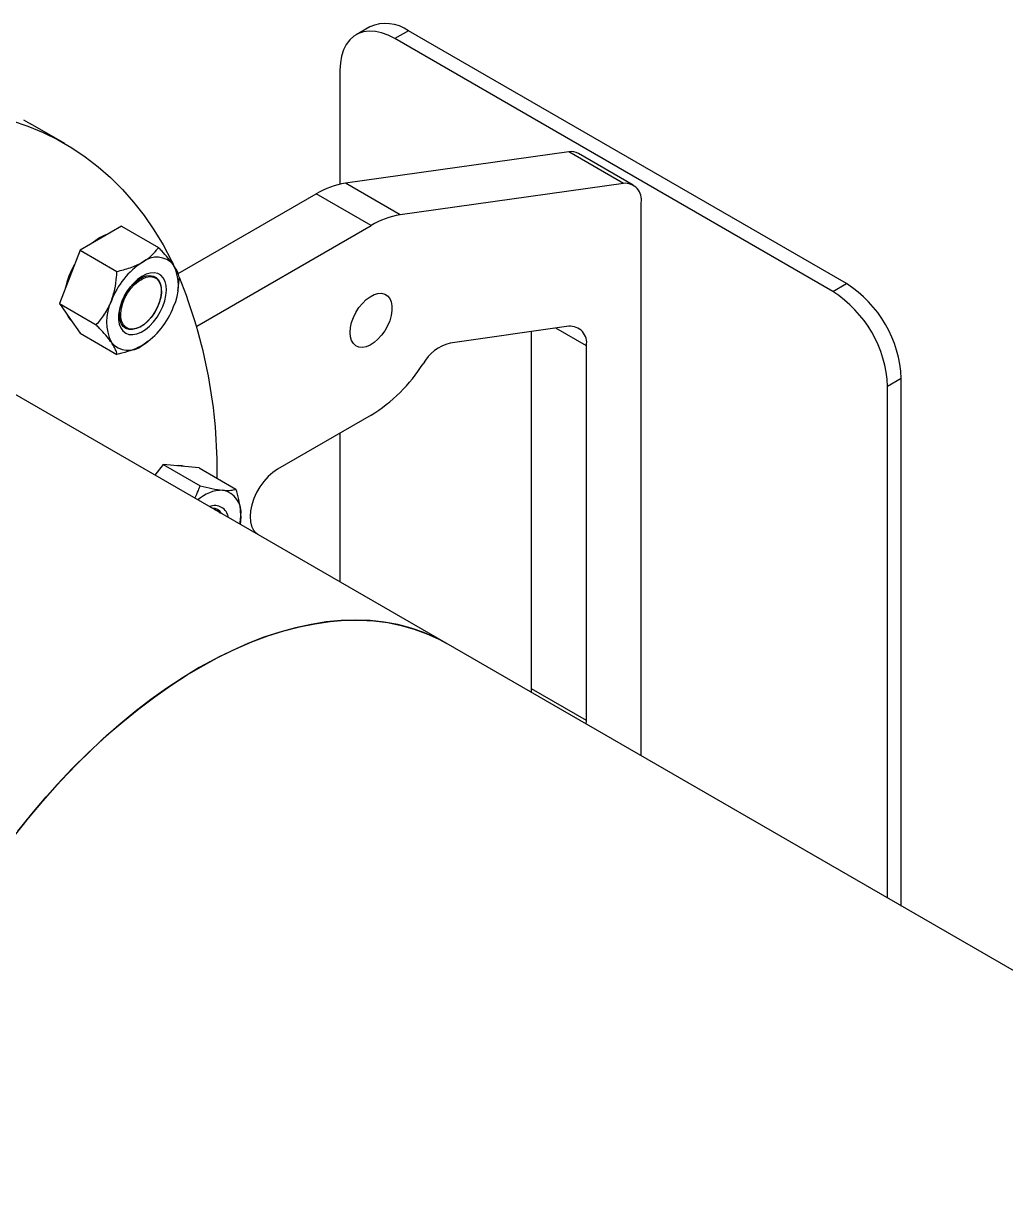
# Model space of a CAD drawing. Header units: inches. Extents: x 0.9 to 37.1, y -8.4 to 11.7.
# Drawn here: x 14.882 to 15.014, y 3.5828 to 3.741 of the extents above; entities that cross this region are included whole.
import ezdxf

# ---------------------------------------------------------------- set-up
doc = ezdxf.new("R2010")
doc.units = ezdxf.units.IN
doc.header["$MEASUREMENT"] = 0

msp = doc.modelspace()

# ---------------------------------------------------------------- linework, layer by layer
at = {"color": 7, "linetype": 'Continuous', "lineweight": 25}
for p, q in [((14.92852484363923, 3.740540367797866), (14.92668341972989, 3.739477336402263)), ((14.93373275370505, 3.740024658938544), (14.93189132979571, 3.738961627542941)), ((14.99081689489459, 3.704944622883661), (14.93189132979571, 3.738961627542941)), ((14.99265831880393, 3.706007654279264), (14.93373275370505, 3.740024658938544)), ((14.92452563415835, 3.734708119668207), (14.92452563415835, 3.719383867370119)), ((14.88749615658054, 3.724859787462614), (14.88289259680719, 3.72751736595162)), ((14.95529090498555, 3.723744335329706), (14.92524928283602, 3.719518285710238)), ((14.96265660062291, 3.719492209747297), (14.95529090498555, 3.723744335329706)), ((14.96395806737806, 3.719273001419101), (14.95659237174069, 3.72352512700151)), ((14.90276372104183, 3.707362190347203), (14.92134181800274, 3.718087097436666)), ((14.9287075136401, 3.713834971854257), (14.92134181800274, 3.718087097436666)), ((14.93261497847338, 3.715266160127829), (14.92524928283602, 3.719518285710238)), ((14.96265660062291, 3.719492209747297), (14.93261497847338, 3.715266160127829)), ((14.96503696016383, 3.642509544359037), (14.96503696016383, 3.716888393052073)), ((14.89514903481425, 3.713728911367791), (14.89235933816275, 3.712118453770432)), ((14.89514903481425, 3.713728911367791), (14.90010246513038, 3.71086935691362)), ((14.9052711976436, 3.700305474612927), (14.9287075136401, 3.713834971854257)), ((14.89235933816275, 3.712118453770432), (14.88956964151125, 3.710507996173074)), ((14.88956964151125, 3.710507996173074), (14.8881747931855, 3.706912919600451)), ((14.88956964151125, 3.710507996173074), (14.89452307182737, 3.707648441718902)), ((14.8881747931855, 3.706912919600451), (14.88677994485974, 3.703317843027828)), ((14.90289216178188, 3.706900118963093), (14.90273150520379, 3.705350756412419)), ((14.90271431491673, 3.705075034663655), (14.90275304399886, 3.705348518301752)), ((14.99081689489459, 3.704944622883661), (14.99265831880393, 3.706007654279264)), ((14.90050100983551, 3.704996724880085), (14.90050100983551, 3.70509835692672)), ((14.88677994485974, 3.703317843027828), (14.89173337517587, 3.700458288573658)), ((14.88677994485974, 3.703317843027828), (14.8881747931855, 3.701333224052564)), ((14.8881747931855, 3.701333224052564), (14.88956964151125, 3.699348605077301)), ((14.93880169509766, 3.657654840505047), (14.86661787785153, 3.699325671212666)), ((14.88956964151125, 3.699348605077301), (14.89452307182737, 3.69648905062313)), ((14.89767819215044, 3.700208563456382), (14.8977662033158, 3.700259387738733)), ((14.95529090498555, 3.700269436709774), (14.93933828594368, 3.698025331538092)), ((14.95030556888911, 3.651507596975604), (14.95030556888911, 3.699568133777182)), ((14.95767126452647, 3.69766562001455), (14.95357818713864, 3.700028503295155)), ((14.89873831617313, 3.698251156448514), (14.89880522113116, 3.698303551911228)), ((14.95767126452647, 3.647255471393193), (14.95767126452647, 3.69766562001455)), ((15.00002401444129, 3.693249895239711), (14.99818259053195, 3.692186863844109)), ((15.00002401444129, 3.622311947842589), (15.00002401444129, 3.693249895239711)), ((14.99818259053195, 3.623374979238191), (14.99818259053195, 3.692186863844109)), ((14.9287075136401, 3.688318071482827), (14.91610896566753, 3.681045084548143)), ((14.92452563415835, 3.685903923844591), (14.92452563415835, 3.665896235062292)), ((14.90074727500308, 3.681674946350495), (14.89962072732443, 3.680273531748148)), ((14.90074727500308, 3.681674946350495), (14.9057007053192, 3.678815391896324)), ((14.90316322317213, 3.681458924178241), (14.90074727500308, 3.681674946350495)), ((14.90557917134118, 3.681242902005987), (14.90316322317213, 3.681458924178241)), ((14.90557917134118, 3.681242902005987), (14.91053260165731, 3.678383347551817)), ((14.91109667075356, 3.673848716673686), (14.91117710002558, 3.674789847836788)), ((14.91110225175706, 3.673768345338468), (14.91111154979627, 3.673834003016151)), ((14.91346426324129, 3.672281828571531), (14.9132571463755, 3.672454954421641)), ((15.10821269475693, 3.559855952109613), (14.93880169509766, 3.657654840505047)), ((14.95028320362646, 3.651026706715163), (14.95030556888911, 3.651507596975604)), ((14.95767126452647, 3.647255471393193), (14.95030556888911, 3.651507596975604)), ((14.95764889926382, 3.646774581132752), (14.95767126452647, 3.647255471393193))]:
    msp.add_line(p, q, dxfattribs=at)
at = {"color": 7, "linetype": 'Continuous', "lineweight": 25, "flags": 128}
for points in [[(14.93189132979571, 3.738961627542941), (14.93100349329581, 3.739412149000262), (14.93012860345131, 3.739732069551425), (14.92927941812623, 3.739916724034396), (14.92846832035481, 3.739963419771009), (14.92770713776897, 3.739871475832273), (14.92700697012487, 3.739642232967855), (14.92637802744339, 3.739279034054928), (14.92582948112508, 3.738787175351495), (14.92536933021048, 3.738173829265023), (14.9250042847361, 3.737447939762585), (14.92473966788696, 3.73662009194769), (14.9245793383726, 3.735702357705629), (14.92452563415835, 3.734708119668207)], [(14.88044109367105, 3.727908089667877), (14.88254150868193, 3.72719721143701), (14.88457658372309, 3.726357122107292), (14.88654333204127, 3.725389054625665), (14.8884388671621, 3.724294429764649), (14.89026040712642, 3.723074854037178), (14.89200527857313, 3.721732117338808), (14.89367092066276, 3.720268190320805), (14.89525488883587, 3.718685221497941), (14.89675485840072, 3.716985534095253), (14.89816862794515, 3.715171622638388), (14.89949412256739, 3.713246149292545), (14.90072939692129, 3.711211939955379), (14.90187263807141, 3.709071980109605), (14.90211848772507, 3.708573189660417)], [(14.88193977226792, 3.728046633114671), (14.88289259680719, 3.72751736595162)], [(14.90074802664524, 3.706778821437486), (14.90041547891881, 3.707132374303232), (14.90000392223377, 3.707362981080407), (14.89952658436061, 3.70746322987745), (14.89899880733133, 3.707429898615538), (14.89843755433391, 3.707264058588855), (14.89786086450148, 3.70697104003231), (14.89728727311976, 3.70656026080341), (14.89673521588771, 3.706044923684559), (14.89622243637901, 3.70544159203478), (14.89576541574897, 3.704769657429718), (14.89537884301669, 3.704050716400451), (14.89507514294786, 3.703307876303206), (14.89486407671256, 3.702565012629917), (14.89475242815328, 3.701846001630278), (14.89474378574657, 3.701173952909418), (14.89483842726649, 3.70057046666619), (14.89503331085672, 3.700054939445002), (14.89532217279833, 3.69964394071492), (14.89569572883083, 3.6993506803133), (14.89614197255597, 3.699184583870744), (14.89664656133326, 3.699150989863583), (14.89719327726421, 3.699250978030846), (14.89776454844898, 3.699481334670567), (14.89834201376163, 3.699834655930808), (14.89890711299187, 3.700299585775552), (14.8994416833855, 3.700861180977042), (14.89992854341019, 3.70150139140342), (14.90035204498418, 3.702199640164816), (14.90069857641842, 3.702933484971518), (14.90095699990747, 3.703679339447627), (14.90111900950778, 3.704413231216592), (14.90117939809749, 3.705111572393109), (14.90113622473763, 3.70575191771717), (14.90099087705551, 3.706313685963178), (14.90074802664524, 3.706778821437486)], [(14.90011698583065, 3.706507624574597), (14.90033966398578, 3.70607311475059), (14.90046603969001, 3.705544521755693), (14.90049154539611, 3.70494095031798), (14.90041525926142, 3.704284215081795), (14.9002399384656, 3.703598052169684), (14.89997191955901, 3.70290726129707), (14.89962088944324, 3.702236809445926), (14.89919953526129, 3.701610928493001), (14.89872308585111, 3.701052239406647), (14.89820876133577, 3.700580934666097), (14.89767515074331, 3.700214048452646), (14.89714154015084, 3.699964840989962), (14.8966272156355, 3.699842319285048), (14.89615076622532, 3.699850911591549), (14.89572941204337, 3.699990307361121), (14.89537838192761, 3.700255468467458), (14.89511036302101, 3.700636811297308), (14.89493504222519, 3.70112055312722), (14.8948587560905, 3.701689210267084), (14.89488426179661, 3.702322229966244), (14.89501063750084, 3.702996733243456), (14.89523331565597, 3.703688341792878), (14.8955442480933, 3.70437205907957), (14.89593219690441, 3.705023173779378), (14.89638314060849, 3.705618152910592), (14.89688078092513, 3.706135492377205), (14.89740713183672, 3.706556494182979), (14.8979431696499, 3.706865942225743), (14.89846952056148, 3.707052652246975), (14.89896716087813, 3.707109876060037), (14.8994181045822, 3.707035545447231), (14.89980605339332, 3.706832346910569), (14.90011698583065, 3.706507624574597)], [(14.89539696184395, 3.700470937200511), (14.89517566710598, 3.700907181877127), (14.89505390813776, 3.701439904282164), (14.89503636406815, 3.702048632192348), (14.89512370910591, 3.702709972535471), (14.89531258663022, 3.703398510373031), (14.89559573818374, 3.704087785582066), (14.89596228241107, 3.704751309702844), (14.89639813322311, 3.705363583875511), (14.89688654111757, 3.705901078746978), (14.897408736853, 3.706343138690767), (14.8979446527401, 3.706672775591146), (14.8984736938319, 3.706877321686899), (14.89897552937592, 3.706948916386275), (14.89943087411365, 3.706884808345127), (14.89982222940216, 3.706687461199526), (14.90013455567719, 3.706364458889603), (14.90035585041516, 3.705928214212987), (14.90047760938338, 3.705395491807951), (14.90049515345299, 3.704786763897766), (14.90040780841523, 3.704125423554642), (14.90021893089093, 3.703436885717083), (14.8999357793374, 3.702747610508047), (14.89956923511008, 3.70208408638727), (14.89913338429804, 3.701471812214604), (14.89864497640357, 3.700934317343136), (14.89812278066815, 3.700492257399347), (14.89758686478104, 3.700162620498967), (14.89705782368924, 3.699958074403215), (14.89655598814522, 3.699886479703839), (14.8961006434075, 3.699950587744986), (14.89570928811899, 3.700147934890587), (14.89539696184395, 3.700470937200511)], [(14.92588792535012, 3.699448807995595), (14.9259388789837, 3.700094416718971), (14.92608989828737, 3.700775521274075), (14.92633552503002, 3.701467504767683), (14.92666688162119, 3.702145357113391), (14.92707199197035, 3.7027845789613), (14.92753621433395, 3.703362067168348), (14.92804277050628, 3.703856949806101), (14.92857335222743, 3.70425134052663), (14.92910878289158, 3.704530985021717), (14.9296297106395, 3.704685776210703), (14.93011730778509, 3.704710119536715), (14.9305539512971, 3.704603135168525), (14.93092385974134, 3.704368689799943), (14.93121366366285, 3.704015256897431), (14.93141288879282, 3.703555610446949), (14.93151433461599, 3.703006363268811), (14.93151433461599, 3.702387366587086), (14.93141288879282, 3.701720992554632), (14.93121366366285, 3.701031325665203), (14.93092385974134, 3.700343292277091), (14.9305539512971, 3.699681759709596), (14.93011730778509, 3.699070637473315), (14.9296297106395, 3.69853201311813), (14.92910878289158, 3.698085353931608), (14.92857335222743, 3.697746803340511), (14.92804277050628, 3.697528597445285), (14.92753621433395, 3.697438622775516), (14.92707199197035, 3.697480131250192), (14.92666688162119, 3.697651622644892), (14.92633552503002, 3.697946898813793), (14.92608989828737, 3.698355287706819), (14.9259388789837, 3.698862029085326), (14.92588792535012, 3.699448807995595)], [(14.91610896566753, 3.681045084548143), (14.91547308009858, 3.680614123602873), (14.91485629495101, 3.68006836361279), (14.91427713691704, 3.679424197850979), (14.91375300246396, 3.67870097545523), (14.91329963528749, 3.677920420228044), (14.91293065341033, 3.677105978107618), (14.91265714013061, 3.676282112910171), (14.91248731110717, 3.675473571497719), (14.91242626758161, 3.674704640443881), (14.91247584314964, 3.673998416525595), (14.91263454868447, 3.673376112953362), (14.91289761706645, 3.672856422179156), (14.9132571463755, 3.672454954421641)], [(14.90770108309582, 3.675608841652044), (14.90808781018423, 3.675460993436032), (14.9084089241554, 3.675200213706244)], [(14.91117710002558, 3.674789847836788), (14.91113576248258, 3.674037687767553), (14.91108541307293, 3.673655109542617)], [(14.88118323008221, 3.632362827492794), (14.88307571092084, 3.634717055664574), (14.88501697710111, 3.636996405826953), (14.88700282427275, 3.639195941415036), (14.88902895153297, 3.641310898724526), (14.89109097074132, 3.643336697228842), (14.89318441602335, 3.645268949499525), (14.89530475344273, 3.647103470708423), (14.89744739082078, 3.648836287691103), (14.89960768768205, 3.650463647551841), (14.90178096530457, 3.651982025791552), (14.90396251685297, 3.653388133941079), (14.90614761757237, 3.654678926683277), (14.90833153502118, 3.655851608448496), (14.91050953932052, 3.656903639469164), (14.91267691339807, 3.65783274128035), (14.91482896320419, 3.658636901654422), (14.91696102787822, 3.659314378959079), (14.91906848984285, 3.659863705929336), (14.92114678480473, 3.660283692845299), (14.92319141163976, 3.66057343010883), (14.92519794214153, 3.660732290213533), (14.92716203061176, 3.660759929103796), (14.92907942327218, 3.660656286919938), (14.93094596747726, 3.660421588127848), (14.93275762070788, 3.660056341032851), (14.93451045932656, 3.65956133667882), (14.93620068707517, 3.658937647134962), (14.93782464329678, 3.658186623173945), (14.93880169509766, 3.657654840505047)], [(14.93880169509766, 3.657654840505047), (14.93742506206556, 3.658386232495801), (14.93578420249225, 3.65910556462471), (14.93407797340481, 3.659697198664569), (14.93231007011549, 3.660159853267793), (14.93048432150916, 3.660492526427532), (14.92860468175073, 3.660694497647802), (14.92667522172139, 3.660765329503914), (14.92470012020189, 3.660704868589841), (14.92268365482233, 3.660513245850457), (14.92063019279769, 3.660190876297949), (14.91854418146947, 3.65973845811298), (14.91643013867369, 3.659156971132599), (14.91429264295629, 3.658447674728118), (14.91213632365704, 3.657612105077608), (14.90996585088337, 3.656652071838869), (14.90778592539599, 3.655569654230119), (14.9056012684281, 3.654367196526867)], [(14.9056012684281, 3.654367196526867), (14.9034166114602, 3.653047302984742), (14.90123668597282, 3.651612832199243), (14.89906621319915, 3.650066890914669), (14.8969098938999, 3.648412827295598), (14.89477239818251, 3.646654223675504), (14.89265835538673, 3.64479488879823), (14.8905723440585, 3.642838849569087), (14.88851888203386, 3.640790342333482), (14.8865024166543, 3.638653803701932), (14.88452731513481, 3.636433860941353), (14.88259785510546, 3.634135321953436), (14.88071821534703, 3.631763164861795)]]:
    msp.add_lwpolyline(points, dxfattribs=at)
at = {"color": 7, "linetype": 'Continuous', "lineweight": 25}
for centre, radius, start, end in [((14.93067142846322, 3.735663738895441), 0.00532816439860474, 54.93150253517882, 113.7580390357167), ((14.95562862623063, 3.721776339708735), 0.001996762981312702, 61.1411213781675, 99.73749321307072), ((14.92700633512819, 3.708671417427825), 0.01098825665396723, 99.20125066184286, 121.0313124903554), ((14.96287043057057, 3.717297741020824), 0.002204861954405606, 349.3005629728824, 95.56535534780589), ((14.93437203076556, 3.704419291845399), 0.010988256653984, 99.20125066186154, 121.0313124903402), ((14.89534457773658, 3.706675126577041), 0.006326343866894458, 108.8359001404011, 131.1587233269375), ((14.89820935646292, 3.703083558134353), 0.01087547079613563, 149.7496995530083, 167.8389407067276), ((14.90361351560283, 3.700055308815118), 0.01048756709249377, 122.637970589067, 159.772886214407), ((14.89985821637796, 3.706560040475521), 0.003004596040080622, 40.53279586041091, 129.2481680774312), ((14.89656175576948, 3.705722829175953), 0.006238611718793341, 333.4364295104536, 26.56357048953619), ((14.83977050961982, 3.68098998904026), 0.06823368784816068, 359.0414282632527, 22.2452321336286), ((14.98407692174105, 3.692548009654932), 0.01596253140839732, 2.520154907020895, 57.47984523860268), ((14.98223553190164, 3.691484997929614), 0.01596249650650676, 2.520089748016006, 57.47991039761731), ((14.89935277792481, 3.700891456383875), 0.006238611718788971, 153.4364295104346, 206.5635704895498), ((14.89230101809147, 3.706558976744704), 0.01048756709248512, 302.6379705890554, 339.7728862144272), ((14.89031419723126, 3.703007943908246), 0.002770559192066181, 203.4346191690445, 226.766723823665), ((14.95550473493321, 3.6980749679833), 0.002204861954406299, 349.3005629729072, 95.56535534780365), ((14.89605631731633, 3.700054245084306), 0.003004596040079776, 220.5327958603804, 309.2481680774296), ((14.94080578768338, 3.692345630227768), 0.005866222662883144, 104.4870558004685, 150.4278961192254), ((14.9172827381811, 3.706860858736307), 0.02177981757077459, 301.6384863495047, 327.755871072576), ((14.90277674980493, 3.678708295229392), 0.002830079493852803, 73.47744095516546, 96.30352298272312), ((14.90877121056297, 3.673210069209925), 0.00501724960866731, 90.11486807664264, 132.0984997008451), ((14.90821110611543, 3.675272990477675), 0.00300508680181848, 350.7481208212905, 79.45322217143001), ((14.90770153470677, 3.674349942264036), 0.001814013035615978, 6.937156349049984, 113.0682201836787), ((14.90735312321745, 3.674397965005124), 0.001405068065136686, 30.48076319802641, 89.52461333462658)]:
    msp.add_arc(centre, radius, start, end, dxfattribs=at)
for points, knots in [([(14.89795726684714, 3.7088868383278), (14.89832302449501, 3.709126267251848), (14.89906775700328, 3.709613777230654), (14.89970333802809, 3.710314262973152), (14.90001233939989, 3.710744012764876), (14.90010246513038, 3.71086935691362)], [0, 0, 0, 0, 0.4060446745436683, 0.8267623950146947, 1, 1, 1, 1]), ([(14.9021418118244, 3.708512676949896), (14.90210931591603, 3.708558337029242), (14.90189601625172, 3.708858044902803), (14.901400544448, 3.709473695720563), (14.90071174232372, 3.71023583392874), (14.90025331779076, 3.710712501169258), (14.90010246513038, 3.71086935691362)], [0, 0, 0, 0, 0.0662543887300789, 0.4348867160202379, 0.8140395284738218, 1, 1, 1, 1]), ([(14.89452307182737, 3.707648441718902), (14.8951259306603, 3.707801070848936), (14.89635360761998, 3.708111888665788), (14.89744774044633, 3.708594099032522), (14.89794382833397, 3.70887911747002), (14.89795726684714, 3.7088868383278)], [0, 0, 0, 0, 0.4841952181635619, 0.9860273763411922, 1, 1, 1, 1]), ([(14.90289216178188, 3.706900118963093), (14.90286981910997, 3.707012871498456), (14.90281695845936, 3.707279633343228), (14.9026125341408, 3.707791336748429), (14.90230003997405, 3.708270206343823), (14.9021418118244, 3.708512676949896)], [0, 0, 0, 0, 0.2654708005954903, 0.6280788300799398, 1, 1, 1, 1]), ([(14.89377272186989, 3.703681304157818), (14.89394335310577, 3.704198362966524), (14.89429078159847, 3.705251165295551), (14.89446411527425, 3.706609346102963), (14.89450975901953, 3.70741380655907), (14.89452307182737, 3.707648441718902)], [0, 0, 0, 0, 0.4060446745436621, 0.8267623950146872, 1, 1, 1, 1]), ([(14.89173337517587, 3.700458288573658), (14.89211942178677, 3.700919402606271), (14.89290557685939, 3.701858426873171), (14.89351735063865, 3.703026947643736), (14.89376598657678, 3.703664045820232), (14.89377272186989, 3.703681304157818)], [0, 0, 0, 0, 0.4841952181635611, 0.9860273763411895, 1, 1, 1, 1]), ([(14.89377272186989, 3.698101608609933), (14.89374022596152, 3.69814726868928), (14.89352692629721, 3.698446976562841), (14.89303145449349, 3.6990626273806), (14.89234265236921, 3.699824765588779), (14.89188422783625, 3.700301432829296), (14.89173337517587, 3.700458288573658)], [0, 0, 0, 0, 0.06625438873008012, 0.4348867160202379, 0.8140395284738144, 1, 1, 1, 1]), ([(14.89452307182737, 3.69648905062313), (14.89450072915546, 3.696601803158495), (14.89444786850486, 3.696868565003266), (14.89424344418629, 3.697380268408468), (14.89393095001954, 3.69785913800386), (14.89377272186989, 3.698101608609933)], [0, 0, 0, 0, 0.2654708005954821, 0.6280788300799401, 1, 1, 1, 1]), ([(14.89795726684714, 3.697727447232029), (14.89754251884708, 3.697516299836315), (14.89669803529304, 3.697086374910498), (14.89548462692173, 3.69671946179484), (14.89474019778748, 3.696541079099886), (14.89452307182737, 3.69648905062313)], [0, 0, 0, 0, 0.406044674543667, 0.8267623950146944, 1, 1, 1, 1]), ([(14.89871051897215, 3.698287630329677), (14.89849068523599, 3.69809964782602), (14.89826018186703, 3.697902541589476), (14.89797066798247, 3.697735193507468), (14.89795726684714, 3.697727447232029)], [0, 0, 0, 0, 0.9537115971243058, 1, 1, 1, 1]), ([(14.90500481060493, 3.677165366629472), (14.90517671936511, 3.677511499697931), (14.90544690098591, 3.67805550218712), (14.90563301153577, 3.678612716832652), (14.9057007053192, 3.678815391896324)], [0, 0, 0, 0, 0.6362711115057714, 1, 1, 1, 1]), ([(14.9057007053192, 3.678815391896324), (14.90624546949233, 3.678684116941585), (14.90735484101893, 3.678416785306853), (14.90831972612815, 3.678267372130786), (14.90874950946575, 3.678228365388343), (14.90876115185652, 3.67822730873561)], [0, 0, 0, 0, 0.4841952181635623, 0.986027376341192, 1, 1, 1, 1]), ([(14.90876115185652, 3.67822730873561), (14.90907462553988, 3.678211229990886), (14.90971290075802, 3.678178491471385), (14.91022462297896, 3.678273688871076), (14.91046305788741, 3.678358585843955), (14.91053260165731, 3.678383347551817)], [0, 0, 0, 0, 0.4060446745436631, 0.826762395014695, 1, 1, 1, 1]), ([(14.91117710002558, 3.674789847836788), (14.911176419071, 3.674863718412223), (14.91117194935804, 3.675348596962571), (14.91106631575736, 3.676309919478408), (14.91080860412942, 3.677454308022078), (14.91060093788858, 3.678153324031824), (14.91053260165731, 3.678383347551817)], [0, 0, 0, 0, 0.06625438873007897, 0.4348867160202367, 0.8140395284738136, 1, 1, 1, 1])]:
    msp.add_open_spline(points, degree=3, knots=knots, dxfattribs=at)

doc.saveas('drawing.dxf')
